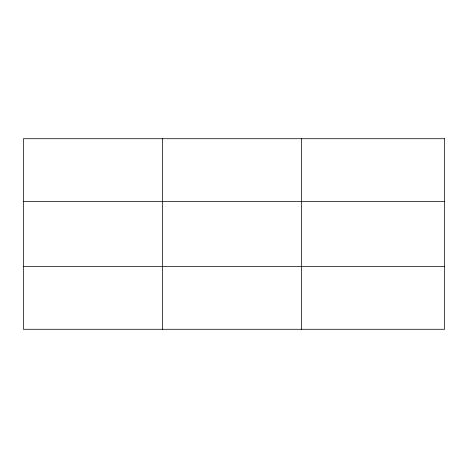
<?xml version="1.0" encoding="UTF-8"?>
<svg xmlns="http://www.w3.org/2000/svg" width="468" height="468" viewBox="0 0 468 468"><rect width="100%" height="100%" fill="white"/><g stroke="black" fill="none" stroke-linecap="round" stroke-linejoin="round"><path stroke-width="0.7" d="M162.396 138.721L162.396 329.279M301.392 138.721L301.392 329.279M23.4 201.603L444.6 201.603M23.4 266.397L444.6 266.397M444.6 138.721L444.6 329.279L23.4 329.279L23.4 138.721L444.6 138.721"/></g></svg>
